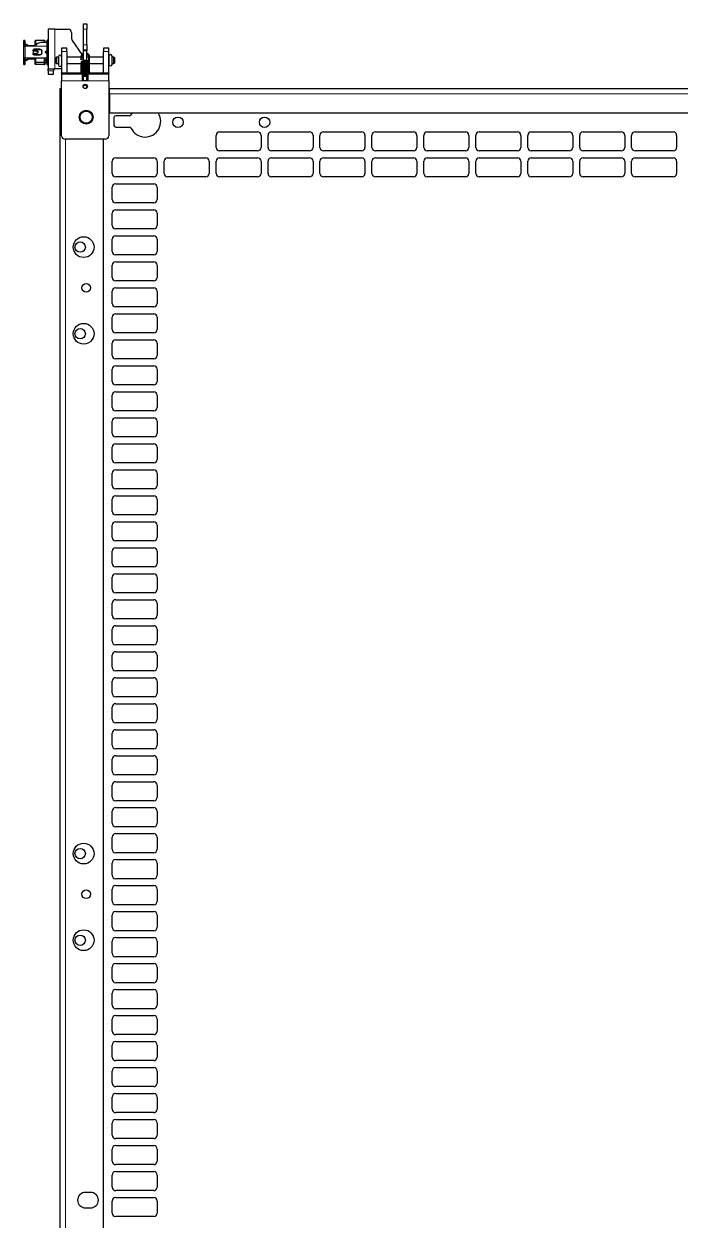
# Model space of a CAD drawing. Header units: millimetres. Extents: x -824 to 1032, y 378 to 1984.
# Drawn here: x 260 to 639, y 1171 to 1861 of the extents above; entities that cross this region are included whole.
import ezdxf

# ---------------------------------------------------------------- set-up
doc = ezdxf.new("R2010")
doc.units = ezdxf.units.MM

msp = doc.modelspace()

# ---------------------------------------------------------------- linework, layer by layer
at = {"color": 7, "linetype": 'Continuous', "lineweight": 25}
for p, q in [((278.21, 1858.39), (274.41, 1858.39)), ((274.41, 1858.39), (274.41, 1835.39)), ((278.21, 1858.39), (285.91, 1858.39)), ((294.81, 1861.39), (296.81, 1861.39)), ((294.81, 1858.39), (294.81, 1861.39)), ((294.81, 1849.39), (294.81, 1858.39)), ((296.81, 1861.39), (296.81, 1858.39)), ((296.81, 1849.39), (296.81, 1858.39)), ((260.91, 1851.89), (260.41, 1851.89)), ((260.41, 1851.13), (260.41, 1851.89)), ((260.91, 1851.13), (260.41, 1851.13)), ((260.41, 1848.05), (260.41, 1851.13)), ((260.91, 1851.89), (260.91, 1851.13)), ((260.91, 1851.13), (260.91, 1848.47)), ((267.12, 1851.89), (267.01, 1851.69)), ((267.01, 1851.68), (267.12, 1851.89)), ((267.01, 1848.84), (267.01, 1851.68)), ((267.12, 1851.89), (267.12, 1848.97)), ((272.21, 1851.89), (267.12, 1851.89)), ((270.81, 1850.83), (272.96, 1850.83)), ((272.41, 1851.77), (272.21, 1851.89)), ((272.21, 1850.83), (272.21, 1851.89)), ((272.21, 1851.89), (272.41, 1851.77)), ((272.41, 1851.77), (272.41, 1850.83)), ((273.71, 1850.33), (273.71, 1848.49)), ((274.41, 1851.99), (273.91, 1851.99)), ((273.91, 1851.21), (273.91, 1851.99)), ((273.91, 1850.16), (273.91, 1851.21)), ((273.91, 1851.21), (274.41, 1851.21)), ((273.91, 1846.18), (273.91, 1850.16)), ((273.91, 1850.16), (274.41, 1850.16)), ((287.91, 1856.39), (287.91, 1853.02)), ((288.27, 1851.87), (293.91, 1843.81)), ((260.42, 1848.05), (260.41, 1848.05)), ((260.41, 1847.97), (260.41, 1848.05)), ((260.41, 1842.11), (260.41, 1847.97)), ((261.61, 1849.62), (261.11, 1849.62)), ((261.61, 1849.35), (261.11, 1849.35)), ((261.11, 1849.35), (261.11, 1848.89)), ((261.11, 1848.89), (261.61, 1848.89)), ((266.71, 1848.49), (261.11, 1848.49)), ((261.61, 1848.89), (261.61, 1849.35)), ((263.11, 1848.49), (263.11, 1848.74)), ((266.93, 1848.74), (263.11, 1848.74)), ((265.81, 1845.93), (265.81, 1846.31)), ((265.81, 1845.93), (265.81, 1844.34)), ((265.81, 1843.95), (265.81, 1844.34)), ((269.61, 1846.78), (266.31, 1846.78)), ((266.31, 1846.58), (269.61, 1846.58)), ((266.31, 1843.61), (269.61, 1843.61)), ((269.61, 1843.47), (266.31, 1843.47)), ((267.86, 1849.83), (266.71, 1848.49)), ((267.01, 1845.86), (267.01, 1846.58)), ((267.01, 1843.61), (267.01, 1844.45)), ((267.12, 1846.58), (267.12, 1845.84)), ((267.12, 1844.46), (267.12, 1843.61)), ((268.09, 1844.6), (268.15, 1844.6)), ((268.74, 1845.14), (268.74, 1845.1)), ((270.81, 1844.66), (270.81, 1845.62)), ((272.91, 1845.05), (272.91, 1845.22)), ((273.46, 1845.77), (273.71, 1845.77)), ((273.46, 1845.68), (273.71, 1845.68)), ((273.46, 1844.54), (273.71, 1844.54)), ((273.46, 1844.5), (273.71, 1844.5)), ((273.61, 1845.68), (273.61, 1844.54)), ((273.91, 1848.73), (273.71, 1848.68)), ((274.41, 1846.18), (273.91, 1846.18)), ((273.91, 1845.8), (273.91, 1846.18)), ((273.91, 1844.49), (273.91, 1844.33)), ((273.91, 1837.79), (273.91, 1844.33)), ((274.41, 1844.33), (273.91, 1844.33)), ((285.21, 1847.39), (282.21, 1847.39)), ((282.21, 1847.39), (282.21, 1845.39)), ((282.21, 1845.39), (282.21, 1833.19)), ((285.21, 1845.39), (285.21, 1847.39)), ((285.21, 1845.39), (285.21, 1833.19)), ((294.81, 1846.39), (294.81, 1849.39)), ((294.81, 1846.39), (296.81, 1846.39)), ((294.81, 1845.89), (294.81, 1846.39)), ((294.81, 1840.2), (294.81, 1845.89)), ((296.81, 1849.39), (296.81, 1846.39)), ((296.81, 1846.39), (296.81, 1845.89)), ((296.81, 1840.29), (296.81, 1845.89)), ((306.41, 1847.39), (306.41, 1845.39)), ((309.41, 1847.39), (306.41, 1847.39)), ((306.41, 1833.19), (306.41, 1845.39)), ((309.41, 1845.39), (309.41, 1847.39)), ((309.41, 1833.19), (309.41, 1845.39)), ((260.41, 1841.04), (260.41, 1842.11)), ((260.91, 1841.04), (260.41, 1841.04)), ((260.41, 1837.97), (260.41, 1841.04)), ((260.91, 1837.97), (260.41, 1837.97)), ((260.41, 1837.89), (260.41, 1837.97)), ((260.41, 1837.89), (260.91, 1837.89)), ((260.91, 1841.66), (260.91, 1841.04)), ((260.91, 1841.04), (260.91, 1837.97)), ((260.91, 1837.97), (260.91, 1837.89)), ((263.11, 1841.64), (261.11, 1841.64)), ((261.61, 1840.42), (261.11, 1840.42)), ((261.61, 1840.15), (261.11, 1840.15)), ((263.11, 1841.03), (262.43, 1841.03)), ((266.71, 1841.28), (262.72, 1841.28)), ((273.71, 1841.64), (263.11, 1841.64)), ((266.93, 1841.03), (263.11, 1841.03)), ((266.71, 1841.64), (266.71, 1841.28)), ((267.01, 1840.93), (266.71, 1841.28)), ((266.72, 1841.64), (267.01, 1841.31)), ((267.01, 1839.29), (267.01, 1841.64)), ((267.12, 1839.21), (267.01, 1839.29)), ((267.01, 1838.09), (267.01, 1839.29)), ((267.01, 1838.09), (267.12, 1837.89)), ((267.01, 1838.09), (267.01, 1838.09)), ((267.12, 1837.89), (267.01, 1838.09)), ((267.12, 1841.64), (267.12, 1839.21)), ((272.21, 1839.21), (267.12, 1839.21)), ((267.12, 1839.21), (267.12, 1837.89)), ((272.21, 1837.89), (267.12, 1837.89)), ((272.21, 1839.21), (272.21, 1841.64)), ((272.41, 1839.26), (272.21, 1839.21)), ((272.21, 1837.89), (272.21, 1839.21)), ((272.21, 1837.89), (272.41, 1838)), ((272.41, 1838), (272.21, 1837.89)), ((272.41, 1841.64), (272.41, 1839.26)), ((272.41, 1840.74), (273.61, 1840.74)), ((272.96, 1839.31), (272.41, 1839.31)), ((272.41, 1839.26), (272.41, 1838)), ((272.41, 1838.94), (272.96, 1838.94)), ((272.41, 1838), (272.41, 1838)), ((273.61, 1841.65), (273.61, 1840.74)), ((273.91, 1841.05), (273.61, 1841.11)), ((273.91, 1840.79), (273.61, 1840.88)), ((273.71, 1841.09), (273.71, 1841.64)), ((273.71, 1839.81), (273.71, 1840.26)), ((273.71, 1839.81), (273.71, 1839.44)), ((273.91, 1837.79), (274.41, 1837.79)), ((279.26, 1842.29), (278.76, 1842)), ((278.76, 1838.77), (278.76, 1842)), ((278.76, 1838.77), (279.26, 1838.49)), ((280.31, 1842.29), (279.26, 1842.29)), ((279.26, 1842.29), (279.26, 1838.49)), ((279.26, 1838.49), (280.31, 1838.49)), ((280.31, 1842.41), (280.31, 1837.71)), ((293.38, 1842.29), (285.21, 1842.29)), ((285.21, 1838.49), (293.37, 1838.49)), ((293.38, 1842.62), (293.36, 1841.02)), ((293.96, 1841.01), (293.98, 1842.62)), ((294.81, 1842.29), (293.98, 1842.29)), ((294.09, 1836.17), (293.98, 1836.3)), ((296.81, 1842.39), (297.78, 1842.39)), ((297.77, 1842.29), (296.81, 1842.29)), ((297.78, 1842.49), (297.74, 1839.84)), ((297.84, 1837.04), (298.08, 1836.81)), ((298.27, 1838.49), (306.41, 1838.49)), ((298.35, 1838.8), (298.3, 1839.21)), ((298.33, 1839.23), (298.38, 1842.48)), ((298.34, 1838.74), (298.35, 1838.8)), ((306.41, 1842.29), (298.37, 1842.29)), ((298.38, 1842.39), (306.41, 1842.39)), ((309.41, 1842.76), (309.41, 1838.06)), ((309.41, 1842.29), (309.41, 1842.29)), ((309.41, 1838.49), (309.41, 1838.49)), ((311.31, 1838.06), (311.31, 1842.76)), ((312.26, 1842.29), (311.31, 1842.29)), ((311.31, 1838.49), (312.26, 1838.49)), ((312.76, 1842), (312.26, 1842.29)), ((312.26, 1838.49), (312.26, 1842.29)), ((312.26, 1838.49), (312.76, 1838.77)), ((312.76, 1842), (312.76, 1838.77)), ((274.41, 1835.39), (278.21, 1835.39)), ((274.41, 1834.39), (274.41, 1835.39)), ((274.41, 1834.39), (274.41, 1832.39)), ((274.41, 1832.39), (277.41, 1832.39)), ((277.41, 1835.39), (277.41, 1834.39)), ((277.41, 1832.39), (277.41, 1834.39)), ((282.21, 1835.39), (278.21, 1835.39)), ((282.21, 1832.39), (282.21, 1828.59)), ((294.31, 1832.39), (282.21, 1832.39)), ((285.21, 1833.19), (286.01, 1833.19)), ((286.01, 1833.19), (286.01, 1832.39)), ((293.26, 1832.43), (293.25, 1832.39)), ((293.36, 1832.89), (293.26, 1832.49)), ((293.26, 1832.49), (293.26, 1832.43)), ((293.86, 1832.45), (293.91, 1832.64)), ((293.86, 1832.39), (293.86, 1832.45)), ((294.31, 1828.59), (294.31, 1832.39)), ((294.31, 1829.39), (294.81, 1829.39)), ((294.49, 1835.8), (294.37, 1835.88)), ((294.81, 1828.59), (294.81, 1831.34)), ((296.81, 1828.59), (296.81, 1831.28)), ((296.81, 1829.39), (297.31, 1829.39)), ((309.41, 1832.39), (297.31, 1832.39)), ((297.31, 1832.39), (297.31, 1828.59)), ((305.61, 1832.39), (305.61, 1833.19)), ((305.61, 1833.19), (306.41, 1833.19)), ((309.41, 1828.59), (309.41, 1832.39)), ((281.41, 1824.09), (282.21, 1824.09)), ((281.41, 541.09), (281.41, 1824.09)), ((282.21, 1796.89), (282.21, 1828.59)), ((297.31, 1828.59), (294.31, 1828.59)), ((294.81, 1824.59), (294.81, 1826.09)), ((296.81, 1824.59), (296.81, 1826.09)), ((309.41, 1828.59), (309.41, 1796.89)), ((309.91, 1824.09), (309.41, 1824.09)), ((309.91, 1824.1), (938.91, 1824.1)), ((309.91, 1821), (309.91, 1824.1)), ((309.91, 1821), (309.91, 1810.1)), ((309.91, 1810.1), (938.91, 1810.1)), ((322.93, 1810.1), (322.26, 1808.92)), ((312.41, 1807.35), (312.41, 1802.85)), ((321.36, 1808.35), (313.41, 1808.35)), ((313.41, 1801.85), (321.36, 1801.85)), ((307.41, 1794.89), (284.21, 1794.89)), ((306.41, 541.09), (306.41, 1794.89)), ((371.41, 1790.09), (371.41, 1797.09)), ((373.41, 1799.09), (395.41, 1799.09)), ((397.41, 1797.09), (397.41, 1790.09)), ((401.41, 1790.09), (401.41, 1797.09)), ((403.41, 1799.09), (425.41, 1799.09)), ((427.41, 1797.09), (427.41, 1790.09)), ((431.41, 1790.09), (431.41, 1797.09)), ((433.41, 1799.09), (455.41, 1799.09)), ((457.41, 1797.09), (457.41, 1790.09)), ((461.41, 1790.09), (461.41, 1797.09)), ((463.41, 1799.09), (485.41, 1799.09)), ((487.41, 1797.09), (487.41, 1790.09)), ((491.41, 1790.09), (491.41, 1797.09)), ((493.41, 1799.09), (515.41, 1799.09)), ((517.41, 1797.09), (517.41, 1790.09)), ((521.41, 1790.09), (521.41, 1797.09)), ((523.41, 1799.09), (545.41, 1799.09)), ((547.41, 1797.09), (547.41, 1790.09)), ((551.41, 1790.09), (551.41, 1797.09)), ((553.41, 1799.09), (575.41, 1799.09)), ((577.41, 1797.09), (577.41, 1790.09)), ((581.41, 1790.09), (581.41, 1797.09)), ((583.41, 1799.09), (605.41, 1799.09)), ((607.41, 1797.09), (607.41, 1790.09)), ((611.41, 1790.09), (611.41, 1797.09)), ((613.41, 1799.09), (635.41, 1799.09)), ((637.41, 1797.09), (637.41, 1790.09)), ((395.41, 1788.09), (373.41, 1788.09)), ((425.41, 1788.09), (403.41, 1788.09)), ((455.41, 1788.09), (433.41, 1788.09)), ((485.41, 1788.09), (463.41, 1788.09)), ((515.41, 1788.09), (493.41, 1788.09)), ((545.41, 1788.09), (523.41, 1788.09)), ((575.41, 1788.09), (553.41, 1788.09)), ((605.41, 1788.09), (583.41, 1788.09)), ((635.41, 1788.09), (613.41, 1788.09)), ((311.41, 1775.09), (311.41, 1782.09)), ((313.41, 1784.09), (335.41, 1784.09)), ((337.41, 1782.09), (337.41, 1775.09)), ((341.41, 1775.09), (341.41, 1782.09)), ((343.41, 1784.09), (365.41, 1784.09)), ((367.41, 1782.09), (367.41, 1775.09)), ((371.41, 1775.09), (371.41, 1782.09)), ((373.41, 1784.09), (395.41, 1784.09)), ((397.41, 1782.09), (397.41, 1775.09)), ((401.41, 1775.09), (401.41, 1782.09)), ((403.41, 1784.09), (425.41, 1784.09)), ((427.41, 1782.09), (427.41, 1775.09)), ((431.41, 1775.09), (431.41, 1782.09)), ((433.41, 1784.09), (455.41, 1784.09)), ((457.41, 1782.09), (457.41, 1775.09)), ((461.41, 1775.09), (461.41, 1782.09)), ((463.41, 1784.09), (485.41, 1784.09)), ((487.41, 1782.09), (487.41, 1775.09)), ((491.41, 1775.09), (491.41, 1782.09)), ((493.41, 1784.09), (515.41, 1784.09)), ((517.41, 1782.09), (517.41, 1775.09)), ((521.41, 1775.09), (521.41, 1782.09)), ((523.41, 1784.09), (545.41, 1784.09)), ((547.41, 1782.09), (547.41, 1775.09)), ((551.41, 1775.09), (551.41, 1782.09)), ((553.41, 1784.09), (575.41, 1784.09)), ((577.41, 1782.09), (577.41, 1775.09)), ((581.41, 1775.09), (581.41, 1782.09)), ((583.41, 1784.09), (605.41, 1784.09)), ((607.41, 1782.09), (607.41, 1775.09)), ((611.41, 1775.09), (611.41, 1782.09)), ((613.41, 1784.09), (635.41, 1784.09)), ((637.41, 1782.09), (637.41, 1775.09)), ((335.41, 1773.09), (313.41, 1773.09)), ((313.41, 1769.09), (335.41, 1769.09)), ((365.41, 1773.09), (343.41, 1773.09)), ((395.41, 1773.09), (373.41, 1773.09)), ((425.41, 1773.09), (403.41, 1773.09)), ((455.41, 1773.09), (433.41, 1773.09)), ((485.41, 1773.09), (463.41, 1773.09)), ((515.41, 1773.09), (493.41, 1773.09)), ((545.41, 1773.09), (523.41, 1773.09)), ((575.41, 1773.09), (553.41, 1773.09)), ((605.41, 1773.09), (583.41, 1773.09)), ((635.41, 1773.09), (613.41, 1773.09)), ((311.41, 1760.09), (311.41, 1767.09)), ((337.41, 1767.09), (337.41, 1760.09)), ((335.41, 1758.09), (313.41, 1758.09)), ((313.41, 1754.09), (335.41, 1754.09)), ((311.41, 1745.09), (311.41, 1752.09)), ((337.41, 1752.09), (337.41, 1745.09)), ((335.41, 1743.09), (313.41, 1743.09)), ((311.41, 1730.09), (311.41, 1737.09)), ((313.41, 1739.09), (335.41, 1739.09)), ((337.41, 1737.09), (337.41, 1730.09)), ((335.41, 1728.09), (313.41, 1728.09)), ((311.41, 1715.09), (311.41, 1722.09)), ((313.41, 1724.09), (335.41, 1724.09)), ((337.41, 1722.09), (337.41, 1715.09)), ((335.41, 1713.09), (313.41, 1713.09)), ((311.41, 1700.09), (311.41, 1707.09)), ((313.41, 1709.09), (335.41, 1709.09)), ((337.41, 1707.09), (337.41, 1700.09)), ((311.41, 1685.09), (311.41, 1692.09)), ((335.41, 1698.09), (313.41, 1698.09)), ((313.41, 1694.09), (335.41, 1694.09)), ((337.41, 1692.09), (337.41, 1685.09)), ((335.41, 1683.09), (313.41, 1683.09)), ((313.41, 1679.09), (335.41, 1679.09)), ((311.41, 1670.09), (311.41, 1677.09)), ((337.41, 1677.09), (337.41, 1670.09)), ((335.41, 1668.09), (313.41, 1668.09)), ((313.41, 1664.09), (335.41, 1664.09)), ((311.41, 1655.09), (311.41, 1662.09)), ((337.41, 1662.09), (337.41, 1655.09)), ((335.41, 1653.09), (313.41, 1653.09)), ((311.41, 1640.09), (311.41, 1647.09)), ((313.41, 1649.09), (335.41, 1649.09)), ((337.41, 1647.09), (337.41, 1640.09)), ((335.41, 1638.09), (313.41, 1638.09)), ((311.41, 1625.09), (311.41, 1632.09)), ((313.41, 1634.09), (335.41, 1634.09)), ((337.41, 1632.09), (337.41, 1625.09)), ((335.41, 1623.09), (313.41, 1623.09)), ((311.41, 1610.09), (311.41, 1617.09)), ((313.41, 1619.09), (335.41, 1619.09)), ((337.41, 1617.09), (337.41, 1610.09)), ((311.41, 1595.09), (311.41, 1602.09)), ((335.41, 1608.09), (313.41, 1608.09)), ((313.41, 1604.09), (335.41, 1604.09)), ((337.41, 1602.09), (337.41, 1595.09)), ((335.41, 1593.09), (313.41, 1593.09)), ((313.41, 1589.09), (335.41, 1589.09)), ((311.41, 1580.09), (311.41, 1587.09)), ((337.41, 1587.09), (337.41, 1580.09)), ((335.41, 1578.09), (313.41, 1578.09)), ((313.41, 1574.09), (335.41, 1574.09)), ((311.41, 1565.09), (311.41, 1572.09)), ((337.41, 1572.09), (337.41, 1565.09)), ((335.41, 1563.09), (313.41, 1563.09)), ((311.41, 1550.09), (311.41, 1557.09)), ((313.41, 1559.09), (335.41, 1559.09)), ((337.41, 1557.09), (337.41, 1550.09)), ((335.41, 1548.09), (313.41, 1548.09)), ((311.41, 1535.09), (311.41, 1542.09)), ((313.41, 1544.09), (335.41, 1544.09)), ((337.41, 1542.09), (337.41, 1535.09)), ((335.41, 1533.09), (313.41, 1533.09)), ((311.41, 1520.09), (311.41, 1527.09)), ((313.41, 1529.09), (335.41, 1529.09)), ((337.41, 1527.09), (337.41, 1520.09)), ((311.41, 1505.09), (311.41, 1512.09)), ((335.41, 1518.09), (313.41, 1518.09)), ((313.41, 1514.09), (335.41, 1514.09)), ((337.41, 1512.09), (337.41, 1505.09)), ((335.41, 1503.09), (313.41, 1503.09)), ((313.41, 1499.09), (335.41, 1499.09)), ((311.41, 1490.09), (311.41, 1497.09)), ((337.41, 1497.09), (337.41, 1490.09)), ((335.41, 1488.09), (313.41, 1488.09)), ((311.41, 1475.09), (311.41, 1482.09)), ((313.41, 1484.09), (335.41, 1484.09)), ((337.41, 1482.09), (337.41, 1475.09)), ((335.41, 1473.09), (313.41, 1473.09)), ((311.41, 1460.09), (311.41, 1467.09)), ((313.41, 1469.09), (335.41, 1469.09)), ((337.41, 1467.09), (337.41, 1460.09)), ((335.41, 1458.09), (313.41, 1458.09)), ((311.41, 1445.09), (311.41, 1452.09)), ((313.41, 1454.09), (335.41, 1454.09)), ((337.41, 1452.09), (337.41, 1445.09)), ((335.41, 1443.09), (313.41, 1443.09)), ((311.41, 1430.09), (311.41, 1437.09)), ((313.41, 1439.09), (335.41, 1439.09)), ((337.41, 1437.09), (337.41, 1430.09)), ((311.41, 1415.09), (311.41, 1422.09)), ((335.41, 1428.09), (313.41, 1428.09)), ((313.41, 1424.09), (335.41, 1424.09)), ((337.41, 1422.09), (337.41, 1415.09)), ((335.41, 1413.09), (313.41, 1413.09)), ((313.41, 1409.09), (335.41, 1409.09)), ((311.41, 1400.09), (311.41, 1407.09)), ((337.41, 1407.09), (337.41, 1400.09)), ((335.41, 1398.09), (313.41, 1398.09)), ((311.41, 1385.09), (311.41, 1392.09)), ((313.41, 1394.09), (335.41, 1394.09)), ((337.41, 1392.09), (337.41, 1385.09)), ((335.41, 1383.09), (313.41, 1383.09)), ((311.41, 1370.09), (311.41, 1377.09)), ((313.41, 1379.09), (335.41, 1379.09)), ((337.41, 1377.09), (337.41, 1370.09)), ((335.41, 1368.09), (313.41, 1368.09)), ((311.41, 1355.09), (311.41, 1362.09)), ((313.41, 1364.09), (335.41, 1364.09)), ((337.41, 1362.09), (337.41, 1355.09)), ((335.41, 1353.09), (313.41, 1353.09)), ((311.41, 1340.09), (311.41, 1347.09)), ((313.41, 1349.09), (335.41, 1349.09)), ((337.41, 1347.09), (337.41, 1340.09)), ((335.41, 1338.09), (313.41, 1338.09)), ((313.41, 1334.09), (335.41, 1334.09)), ((311.41, 1325.09), (311.41, 1332.09)), ((337.41, 1332.09), (337.41, 1325.09)), ((335.41, 1323.09), (313.41, 1323.09)), ((313.41, 1319.09), (335.41, 1319.09)), ((311.41, 1310.09), (311.41, 1317.09)), ((337.41, 1317.09), (337.41, 1310.09)), ((335.41, 1308.09), (313.41, 1308.09)), ((311.41, 1295.09), (311.41, 1302.09)), ((313.41, 1304.09), (335.41, 1304.09)), ((337.41, 1302.09), (337.41, 1295.09)), ((335.41, 1293.09), (313.41, 1293.09)), ((311.41, 1280.09), (311.41, 1287.09)), ((313.41, 1289.09), (335.41, 1289.09)), ((337.41, 1287.09), (337.41, 1280.09)), ((335.41, 1278.09), (313.41, 1278.09)), ((311.41, 1265.09), (311.41, 1272.09)), ((313.41, 1274.09), (335.41, 1274.09)), ((337.41, 1272.09), (337.41, 1265.09)), ((311.41, 1250.09), (311.41, 1257.09)), ((335.41, 1263.09), (313.41, 1263.09)), ((313.41, 1259.09), (335.41, 1259.09)), ((337.41, 1257.09), (337.41, 1250.09)), ((335.41, 1248.09), (313.41, 1248.09)), ((313.41, 1244.09), (335.41, 1244.09)), ((311.41, 1235.09), (311.41, 1242.09)), ((337.41, 1242.09), (337.41, 1235.09)), ((335.41, 1233.09), (313.41, 1233.09)), ((313.41, 1229.09), (335.41, 1229.09)), ((311.41, 1220.09), (311.41, 1227.09)), ((337.41, 1227.09), (337.41, 1220.09)), ((335.41, 1218.09), (313.41, 1218.09)), ((311.41, 1205.09), (311.41, 1212.09)), ((313.41, 1214.09), (335.41, 1214.09)), ((337.41, 1212.09), (337.41, 1205.09)), ((335.41, 1203.09), (313.41, 1203.09)), ((311.41, 1190.09), (311.41, 1197.09)), ((313.41, 1199.09), (335.41, 1199.09)), ((337.41, 1197.09), (337.41, 1190.09)), ((335.41, 1188.09), (313.41, 1188.09)), ((298.91, 1187.09), (295.91, 1187.09)), ((311.41, 1175.09), (311.41, 1182.09)), ((313.41, 1184.09), (335.41, 1184.09)), ((337.41, 1182.09), (337.41, 1175.09)), ((295.91, 1178.09), (298.91, 1178.09)), ((335.41, 1173.09), (313.41, 1173.09))]:
    msp.add_line(p, q, dxfattribs=at)
at = {"color": 8, "linetype": 'Continuous', "lineweight": 18}
for p, q in [((278.21, 1858.39), (278.21, 1835.39)), ((296.81, 1858.39), (294.81, 1858.39)), ((261.11, 1848.49), (261.11, 1841.64)), ((266.31, 1846.78), (266.31, 1846.58)), ((266.31, 1843.61), (266.31, 1843.47)), ((273.71, 1848.49), (266.71, 1848.49)), ((269.61, 1846.58), (269.61, 1846.78)), ((269.61, 1843.47), (269.61, 1843.61)), ((273.46, 1845.77), (273.46, 1845.68)), ((273.46, 1844.54), (273.46, 1844.5)), ((273.71, 1845.77), (273.71, 1848.49)), ((273.71, 1841.64), (273.71, 1844.5)), ((282.21, 1845.39), (285.21, 1845.39)), ((294.81, 1849.39), (296.81, 1849.39)), ((296.81, 1845.89), (294.81, 1845.89)), ((306.41, 1845.39), (309.41, 1845.39)), ((261.11, 1841.28), (261.11, 1841.03)), ((272.96, 1838.94), (272.96, 1839.31)), ((297.87, 1838.57), (297.92, 1838.55)), ((277.41, 1834.39), (274.41, 1834.39)), ((285.21, 1833.19), (282.21, 1833.19)), ((286.01, 1833.19), (293.31, 1833.19)), ((293.85, 1832.39), (293.86, 1832.45)), ((298.27, 1833.19), (305.61, 1833.19)), ((306.41, 1833.19), (309.41, 1833.19)), ((282.21, 1828.59), (294.31, 1828.59)), ((297.31, 1828.59), (309.41, 1828.59)), ((309.91, 1821), (938.91, 1821)), ((284.51, 541.09), (284.51, 1794.89))]:
    msp.add_line(p, q, dxfattribs=at)
at = {"color": 7, "linetype": 'Continuous', "lineweight": 25, "flags": 128}
for points in [[(261.11, 1848.74), (260.97, 1848.73), (260.91, 1848.72)], [(261.11, 1841.28), (260.97, 1841.29), (260.91, 1841.3)], [(261.11, 1841.03), (260.97, 1841.04), (260.91, 1841.05)], [(293.67, 1841.19), (293.78, 1841.17), (293.88, 1841.13), (293.94, 1841.07), (293.96, 1841), (293.93, 1840.94), (293.86, 1840.88), (293.76, 1840.84), (293.65, 1840.83), (293.53, 1840.85), (293.44, 1840.89), (293.38, 1840.95), (293.36, 1841.02), (293.39, 1841.09), (293.46, 1841.15), (293.55, 1841.18), (293.67, 1841.19)], [(295.88, 1836.67), (295.88, 1836.72), (295.88, 1836.78)], [(297.92, 1838.88), (298.01, 1838.88), (298.12, 1838.91), (298.22, 1838.97), (298.28, 1839.06), (298.3, 1839.15), (298.28, 1839.24), (298.22, 1839.31), (298.12, 1839.35), (298.01, 1839.36), (298.01, 1839.36)], [(282.29, 1832.39), (282.28, 1832.44), (282.21, 1833.19)], [(298.2, 1832.94), (298.27, 1833.19), (298.2, 1833.49), (298.04, 1833.79), (297.57, 1834.21), (297.11, 1834.43), (296.47, 1834.59), (295.54, 1834.61), (294.95, 1834.48), (294.32, 1834.17), (294.03, 1833.92), (293.83, 1833.6), (293.77, 1833.28), (293.81, 1833.06), (293.81, 1833.06)], [(298.21, 1833.47), (298.28, 1833.71), (298.21, 1834.01), (298.05, 1834.31), (297.58, 1834.73), (297.12, 1834.95), (296.48, 1835.12), (295.55, 1835.14), (294.96, 1835), (294.33, 1834.69), (294.04, 1834.44), (293.84, 1834.13), (293.78, 1833.8), (293.82, 1833.58), (293.82, 1833.58)], [(309.41, 1833.19), (309.34, 1832.44), (309.32, 1832.39)]]:
    msp.add_lwpolyline(points, dxfattribs=at)
at = {"color": 8, "linetype": 'Continuous', "lineweight": 18, "flags": 128}
for points in [[(272.89, 1840.74), (272.89, 1840.69), (272.88, 1840.54), (272.87, 1840.4), (272.87, 1840.3), (272.87, 1840.3), (272.87, 1840.3)], [(293.38, 1842.62), (293.38, 1842.63), (293.41, 1842.7), (293.48, 1842.75), (293.58, 1842.79), (293.69, 1842.8)], [(293.69, 1842.8), (293.81, 1842.78), (293.9, 1842.74), (293.96, 1842.68), (293.98, 1842.62)], [(297.75, 1838.84), (297.75, 1838.83), (297.75, 1838.78)], [(298.09, 1842.66), (297.97, 1842.65), (297.87, 1842.62), (297.8, 1842.56), (297.78, 1842.49), (297.78, 1842.49)], [(298.04, 1839.05), (297.92, 1839.04), (297.87, 1839.02)], [(298.38, 1842.48), (298.36, 1842.55), (298.3, 1842.61), (298.2, 1842.65), (298.09, 1842.66)], [(293.26, 1832.49), (293.26, 1832.48), (293.28, 1832.39)], [(293.26, 1832.43), (293.26, 1832.42), (293.26, 1832.39)]]:
    msp.add_lwpolyline(points, dxfattribs=at)
at = {"color": 7, "linetype": 'Continuous', "lineweight": 25}
for centre, radius in [((295.81, 1825.34), 1.25), ((296.41, 1807.59), 4), ((296.41, 1807.59), 3.5), ((349.41, 1804.6), 3), ((399.41, 1804.6), 3), ((294.91, 1732.59), 6), ((292.91, 1732.59), 3), ((296.41, 1709.09), 2.5), ((294.91, 1682.59), 6), ((292.91, 1682.59), 3), ((294.91, 1382.59), 6), ((292.91, 1382.59), 3), ((296.41, 1359.09), 2.5), ((294.91, 1332.59), 6), ((292.91, 1332.59), 3)]:
    msp.add_circle(centre, radius, dxfattribs=at)
for centre, radius, start, end in [((285.91, 1856.39), 2, 0, 90), ((270.81, 1849.73), 1.1, 89.96184, 100.14326), ((273.06, 1850.18), 0.665, 13.44863, 98.95624), ((289.91, 1853.02), 2, 180, 214.99202), ((261.03, 1847.86), 0.63, 82.85574, 170.36306), ((273.73, 1848.67), 0.18, 262.85574, 350.36306), ((273.76, 1846.07), 0.306, 260.90956, 299.70981), ((273.88, 1846.73), 1.07, 260.90956, 299.70981), ((273.88, 1842.28), 2.27, 76.59367, 94.39584), ((273.76, 1843.86), 0.648, 76.59367, 94.39584), ((281.26, 1842.41), 0.95, 3.56136, 180), ((295.95, 1844.39), 2, 214.99202, 235.20405), ((310.36, 1842.76), 0.95, 0, 180), ((261.01, 1842.25), 0.62, 193.44863, 278.95624), ((273.06, 1839.97), 0.665, 261.04376, 346.55137), ((273.06, 1839.6), 0.665, 261.04376, 346.55137), ((273.74, 1841.46), 0.177, 13.44863, 98.95624), ((273.73, 1841.1), 0.18, 9.63694, 97.14426), ((281.26, 1837.71), 0.95, 180, 356.43864), ((310.36, 1838.06), 0.95, 180, 0), ((286.01, 1833.19), 0.8, 180, 270), ((305.61, 1833.19), 0.8, 270, 0), ((321.36, 1809.35), 1, 270, 334.84934), ((330.41, 1805.1), 9, 205.15066, 33.74899), ((313.41, 1807.35), 1, 90, 180), ((313.41, 1802.85), 1, 180, 270), ((321.36, 1800.85), 1, 25.15066, 90), ((284.21, 1796.89), 2, 180, 270), ((307.41, 1796.89), 2, 270, 0), ((373.41, 1797.09), 2, 90, 180), ((395.41, 1797.09), 2, 0, 90), ((403.41, 1797.09), 2, 90, 180), ((425.41, 1797.09), 2, 0, 90), ((433.41, 1797.09), 2, 90, 180), ((455.41, 1797.09), 2, 0, 90), ((463.41, 1797.09), 2, 90, 180), ((485.41, 1797.09), 2, 0, 90), ((493.41, 1797.09), 2, 90, 180), ((515.41, 1797.09), 2, 0, 90), ((523.41, 1797.09), 2, 90, 180), ((545.41, 1797.09), 2, 0, 90), ((553.41, 1797.09), 2, 90, 180), ((575.41, 1797.09), 2, 0, 90), ((583.41, 1797.09), 2, 90, 180), ((605.41, 1797.09), 2, 0, 90), ((613.41, 1797.09), 2, 90, 180), ((635.41, 1797.09), 2, 0, 90), ((373.41, 1790.09), 2, 180, 270), ((395.41, 1790.09), 2, 270, 0), ((403.41, 1790.09), 2, 180, 270), ((425.41, 1790.09), 2, 270, 0), ((433.41, 1790.09), 2, 180, 270), ((455.41, 1790.09), 2, 270, 0), ((463.41, 1790.09), 2, 180, 270), ((485.41, 1790.09), 2, 270, 0), ((493.41, 1790.09), 2, 180, 270), ((515.41, 1790.09), 2, 270, 0), ((523.41, 1790.09), 2, 180, 270), ((545.41, 1790.09), 2, 270, 0), ((553.41, 1790.09), 2, 180, 270), ((575.41, 1790.09), 2, 270, 0), ((583.41, 1790.09), 2, 180, 270), ((605.41, 1790.09), 2, 270, 0), ((613.41, 1790.09), 2, 180, 270), ((635.41, 1790.09), 2, 270, 0), ((313.41, 1782.09), 2, 90, 180), ((335.41, 1782.09), 2, 0, 90), ((343.41, 1782.09), 2, 90, 180), ((365.41, 1782.09), 2, 0, 90), ((373.41, 1782.09), 2, 90, 180), ((395.41, 1782.09), 2, 0, 90), ((403.41, 1782.09), 2, 90, 180), ((425.41, 1782.09), 2, 0, 90), ((433.41, 1782.09), 2, 90, 180), ((455.41, 1782.09), 2, 0, 90), ((463.41, 1782.09), 2, 90, 180), ((485.41, 1782.09), 2, 0, 90), ((493.41, 1782.09), 2, 90, 180), ((515.41, 1782.09), 2, 0, 90), ((523.41, 1782.09), 2, 90, 180), ((545.41, 1782.09), 2, 0, 90), ((553.41, 1782.09), 2, 90, 180), ((575.41, 1782.09), 2, 0, 90), ((583.41, 1782.09), 2, 90, 180), ((605.41, 1782.09), 2, 0, 90), ((613.41, 1782.09), 2, 90, 180), ((635.41, 1782.09), 2, 0, 90), ((313.41, 1775.09), 2, 180, 270), ((335.41, 1775.09), 2, 270, 0), ((343.41, 1775.09), 2, 180, 270), ((365.41, 1775.09), 2, 270, 0), ((373.41, 1775.09), 2, 180, 270), ((395.41, 1775.09), 2, 270, 0), ((403.41, 1775.09), 2, 180, 270), ((425.41, 1775.09), 2, 270, 0), ((433.41, 1775.09), 2, 180, 270), ((455.41, 1775.09), 2, 270, 0), ((463.41, 1775.09), 2, 180, 270), ((485.41, 1775.09), 2, 270, 0), ((493.41, 1775.09), 2, 180, 270), ((515.41, 1775.09), 2, 270, 0), ((523.41, 1775.09), 2, 180, 270), ((545.41, 1775.09), 2, 270, 0), ((553.41, 1775.09), 2, 180, 270), ((575.41, 1775.09), 2, 270, 0), ((583.41, 1775.09), 2, 180, 270), ((605.41, 1775.09), 2, 270, 0), ((613.41, 1775.09), 2, 180, 270), ((635.41, 1775.09), 2, 270, 0), ((313.41, 1767.09), 2, 90, 180), ((335.41, 1767.09), 2, 0, 90), ((313.41, 1760.09), 2, 180, 270), ((313.41, 1752.09), 2, 90, 180), ((335.41, 1760.09), 2, 270, 0), ((335.41, 1752.09), 2, 0, 90), ((313.41, 1745.09), 2, 180, 270), ((335.41, 1745.09), 2, 270, 0), ((313.41, 1737.09), 2, 90, 180), ((335.41, 1737.09), 2, 0, 90), ((313.41, 1730.09), 2, 180, 270), ((335.41, 1730.09), 2, 270, 0), ((313.41, 1722.09), 2, 90, 180), ((335.41, 1722.09), 2, 0, 90), ((313.41, 1715.09), 2, 180, 270), ((335.41, 1715.09), 2, 270, 0), ((313.41, 1707.09), 2, 90, 180), ((335.41, 1707.09), 2, 0, 90), ((313.41, 1700.09), 2, 180, 270), ((335.41, 1700.09), 2, 270, 0), ((313.41, 1692.09), 2, 90, 180), ((335.41, 1692.09), 2, 0, 90), ((313.41, 1685.09), 2, 180, 270), ((335.41, 1685.09), 2, 270, 0), ((313.41, 1677.09), 2, 90, 180), ((335.41, 1677.09), 2, 0, 90), ((313.41, 1670.09), 2, 180, 270), ((313.41, 1662.09), 2, 90, 180), ((335.41, 1670.09), 2, 270, 0), ((335.41, 1662.09), 2, 0, 90), ((313.41, 1655.09), 2, 180, 270), ((335.41, 1655.09), 2, 270, 0), ((313.41, 1647.09), 2, 90, 180), ((335.41, 1647.09), 2, 0, 90), ((313.41, 1640.09), 2, 180, 270), ((335.41, 1640.09), 2, 270, 0), ((313.41, 1632.09), 2, 90, 180), ((335.41, 1632.09), 2, 0, 90), ((313.41, 1625.09), 2, 180, 270), ((335.41, 1625.09), 2, 270, 0), ((313.41, 1617.09), 2, 90, 180), ((335.41, 1617.09), 2, 0, 90), ((313.41, 1610.09), 2, 180, 270), ((335.41, 1610.09), 2, 270, 0), ((313.41, 1602.09), 2, 90, 180), ((335.41, 1602.09), 2, 0, 90), ((313.41, 1595.09), 2, 180, 270), ((335.41, 1595.09), 2, 270, 0), ((313.41, 1587.09), 2, 90, 180), ((335.41, 1587.09), 2, 0, 90), ((313.41, 1580.09), 2, 180, 270), ((313.41, 1572.09), 2, 90, 180), ((335.41, 1580.09), 2, 270, 0), ((335.41, 1572.09), 2, 0, 90), ((313.41, 1565.09), 2, 180, 270), ((335.41, 1565.09), 2, 270, 0), ((313.41, 1557.09), 2, 90, 180), ((335.41, 1557.09), 2, 0, 90), ((313.41, 1550.09), 2, 180, 270), ((335.41, 1550.09), 2, 270, 0), ((313.41, 1542.09), 2, 90, 180), ((335.41, 1542.09), 2, 0, 90), ((313.41, 1535.09), 2, 180, 270), ((335.41, 1535.09), 2, 270, 0), ((313.41, 1527.09), 2, 90, 180), ((335.41, 1527.09), 2, 0, 90), ((313.41, 1520.09), 2, 180, 270), ((335.41, 1520.09), 2, 270, 0), ((313.41, 1512.09), 2, 90, 180), ((335.41, 1512.09), 2, 0, 90), ((313.41, 1505.09), 2, 180, 270), ((335.41, 1505.09), 2, 270, 0), ((313.41, 1497.09), 2, 90, 180), ((335.41, 1497.09), 2, 0, 90), ((313.41, 1490.09), 2, 180, 270), ((335.41, 1490.09), 2, 270, 0), ((313.41, 1482.09), 2, 90, 180), ((335.41, 1482.09), 2, 0, 90), ((313.41, 1475.09), 2, 180, 270), ((335.41, 1475.09), 2, 270, 0), ((313.41, 1467.09), 2, 90, 180), ((335.41, 1467.09), 2, 0, 90), ((313.41, 1460.09), 2, 180, 270), ((335.41, 1460.09), 2, 270, 0), ((313.41, 1452.09), 2, 90, 180), ((335.41, 1452.09), 2, 0, 90), ((313.41, 1445.09), 2, 180, 270), ((335.41, 1445.09), 2, 270, 0), ((313.41, 1437.09), 2, 90, 180), ((335.41, 1437.09), 2, 0, 90), ((313.41, 1430.09), 2, 180, 270), ((335.41, 1430.09), 2, 270, 0), ((313.41, 1422.09), 2, 90, 180), ((335.41, 1422.09), 2, 0, 90), ((313.41, 1415.09), 2, 180, 270), ((313.41, 1407.09), 2, 90, 180), ((335.41, 1415.09), 2, 270, 0), ((335.41, 1407.09), 2, 0, 90), ((313.41, 1400.09), 2, 180, 270), ((335.41, 1400.09), 2, 270, 0), ((313.41, 1392.09), 2, 90, 180), ((335.41, 1392.09), 2, 0, 90), ((313.41, 1385.09), 2, 180, 270), ((335.41, 1385.09), 2, 270, 0), ((313.41, 1377.09), 2, 90, 180), ((335.41, 1377.09), 2, 0, 90), ((313.41, 1370.09), 2, 180, 270), ((335.41, 1370.09), 2, 270, 0), ((313.41, 1362.09), 2, 90, 180), ((335.41, 1362.09), 2, 0, 90), ((313.41, 1355.09), 2, 180, 270), ((335.41, 1355.09), 2, 270, 0), ((313.41, 1347.09), 2, 90, 180), ((335.41, 1347.09), 2, 0, 90), ((313.41, 1340.09), 2, 180, 270), ((335.41, 1340.09), 2, 270, 0), ((313.41, 1332.09), 2, 90, 180), ((335.41, 1332.09), 2, 0, 90), ((313.41, 1325.09), 2, 180, 270), ((313.41, 1317.09), 2, 90, 180), ((335.41, 1325.09), 2, 270, 0), ((335.41, 1317.09), 2, 0, 90), ((313.41, 1310.09), 2, 180, 270), ((335.41, 1310.09), 2, 270, 0), ((313.41, 1302.09), 2, 90, 180), ((335.41, 1302.09), 2, 0, 90), ((313.41, 1295.09), 2, 180, 270), ((335.41, 1295.09), 2, 270, 0), ((313.41, 1287.09), 2, 90, 180), ((335.41, 1287.09), 2, 0, 90), ((313.41, 1280.09), 2, 180, 270), ((335.41, 1280.09), 2, 270, 0), ((313.41, 1272.09), 2, 90, 180), ((335.41, 1272.09), 2, 0, 90), ((313.41, 1265.09), 2, 180, 270), ((335.41, 1265.09), 2, 270, 0), ((313.41, 1257.09), 2, 90, 180), ((335.41, 1257.09), 2, 0, 90), ((313.41, 1250.09), 2, 180, 270), ((335.41, 1250.09), 2, 270, 0), ((313.41, 1242.09), 2, 90, 180), ((335.41, 1242.09), 2, 0, 90), ((313.41, 1235.09), 2, 180, 270), ((313.41, 1227.09), 2, 90, 180), ((335.41, 1235.09), 2, 270, 0), ((335.41, 1227.09), 2, 0, 90), ((313.41, 1220.09), 2, 180, 270), ((335.41, 1220.09), 2, 270, 0), ((313.41, 1212.09), 2, 90, 180), ((335.41, 1212.09), 2, 0, 90), ((313.41, 1205.09), 2, 180, 270), ((335.41, 1205.09), 2, 270, 0), ((313.41, 1197.09), 2, 90, 180), ((335.41, 1197.09), 2, 0, 90), ((313.41, 1190.09), 2, 180, 270), ((335.41, 1190.09), 2, 270, 0), ((295.91, 1182.59), 4.5, 90, 270), ((298.91, 1182.59), 4.5, 270, 90), ((313.41, 1182.09), 2, 90, 180), ((335.41, 1182.09), 2, 0, 90), ((313.41, 1175.09), 2, 180, 270), ((335.41, 1175.09), 2, 270, 0)]:
    msp.add_arc(centre, radius, start, end, dxfattribs=at)
at = {"color": 8, "linetype": 'Continuous', "lineweight": 18}
for centre, radius, start, end in [((289.2, 1837.16), 6.7, 355.84942, 0.69679), ((298.11, 1838.83), 0.235, 292.47755, 353.58643), ((298.11, 1838.77), 0.233, 295.05859, 353.68915)]:
    msp.add_arc(centre, radius, start, end, dxfattribs=at)
at = {"color": 7, "linetype": 'Continuous', "lineweight": 25}
for points, knots in [([(267.86, 1849.83), (268.03, 1849.97), (268.38, 1850.27), (269.37, 1850.59), (270.13, 1850.73), (270.61, 1850.81)], [0, 0, 0, 0, 0.254027, 0.526591, 1, 1, 1, 1]), ([(261.11, 1848.49), (261.11, 1848.49), (261.11, 1848.67), (261.11, 1848.78), (261.11, 1848.89)], [0, 0, 0, 0, 0.000208, 1, 1, 1, 1]), ([(263.11, 1848.74), (262.83, 1848.96), (262.33, 1849.34), (261.83, 1849.54), (261.61, 1849.62)], [0, 0, 0, 0, 0.559911, 1, 1, 1, 1]), ([(262.72, 1848.49), (262.57, 1848.63), (262.2, 1848.98), (261.83, 1849.21), (261.61, 1849.35)], [0, 0, 0, 0, 0.403562, 1, 1, 1, 1]), ([(262.27, 1848.49), (262.27, 1848.49), (262.05, 1848.67), (261.83, 1848.78), (261.61, 1848.89)], [0, 0, 0, 0, 0.000208, 1, 1, 1, 1]), ([(265.81, 1846.31), (265.81, 1846.36), (265.82, 1846.47), (265.91, 1846.61), (266.04, 1846.72), (266.18, 1846.77), (266.27, 1846.78), (266.31, 1846.78)], [0, 0, 0, 0, 0.214373, 0.428779, 0.642592, 0.856666, 1, 1, 1, 1]), ([(266.31, 1846.58), (266.25, 1846.58), (266.14, 1846.57), (265.99, 1846.49), (265.88, 1846.37), (265.82, 1846.24), (265.81, 1846.15), (265.81, 1846.11)], [0, 0, 0, 0, 0.214385, 0.428772, 0.643033, 0.856802, 1, 1, 1, 1]), ([(265.81, 1845.93), (266.31, 1845.91), (266.98, 1845.87), (267.87, 1845.72), (268.18, 1845.67), (268.33, 1845.65)], [0, 0, 0, 0, 0.587693, 0.790818, 1, 1, 1, 1]), ([(265.81, 1844.34), (266.31, 1844.37), (266.98, 1844.43), (267.87, 1844.58), (268.18, 1844.6), (268.33, 1844.62)], [0, 0, 0, 0, 0.587693, 0.790818, 1, 1, 1, 1]), ([(265.81, 1844.1), (265.81, 1844.04), (265.82, 1843.93), (265.91, 1843.79), (266.04, 1843.68), (266.18, 1843.62), (266.27, 1843.62), (266.31, 1843.61)], [0, 0, 0, 0, 0.214295, 0.42863, 0.64223, 0.856153, 1, 1, 1, 1]), ([(266.31, 1843.47), (266.25, 1843.47), (266.14, 1843.48), (265.99, 1843.56), (265.88, 1843.69), (265.82, 1843.82), (265.81, 1843.92), (265.81, 1843.95)], [0, 0, 0, 0, 0.214445, 0.428893, 0.643239, 0.857188, 1, 1, 1, 1]), ([(268.74, 1845.14), (268.73, 1845.2), (268.72, 1845.31), (268.65, 1845.46), (268.53, 1845.58), (268.42, 1845.64), (268.35, 1845.65), (268.33, 1845.65)], [0, 0, 0, 0, 0.225883, 0.451767, 0.67765, 0.903524, 1, 1, 1, 1]), ([(268.33, 1844.62), (268.38, 1844.62), (268.48, 1844.64), (268.6, 1844.73), (268.69, 1844.87), (268.73, 1845), (268.73, 1845.08), (268.74, 1845.1)], [0, 0, 0, 0, 0.225867, 0.451734, 0.677598, 0.903479, 1, 1, 1, 1]), ([(269.61, 1846.78), (269.74, 1846.77), (270.01, 1846.74), (270.37, 1846.55), (270.64, 1846.26), (270.79, 1845.93), (270.8, 1845.71), (270.81, 1845.62)], [0, 0, 0, 0, 0.213238, 0.42649, 0.63916, 0.849598, 1, 1, 1, 1]), ([(270.81, 1845.41), (270.8, 1845.55), (270.77, 1845.81), (270.57, 1846.16), (270.28, 1846.42), (269.94, 1846.56), (269.71, 1846.58), (269.61, 1846.58)], [0, 0, 0, 0, 0.212376, 0.424979, 0.633479, 0.843609, 1, 1, 1, 1]), ([(269.61, 1843.61), (269.74, 1843.63), (270.01, 1843.65), (270.37, 1843.85), (270.64, 1844.15), (270.79, 1844.48), (270.8, 1844.71), (270.81, 1844.81)], [0, 0, 0, 0, 0.212875, 0.425767, 0.637937, 0.847353, 1, 1, 1, 1]), ([(270.81, 1844.66), (270.8, 1844.52), (270.77, 1844.25), (270.57, 1843.9), (270.27, 1843.63), (269.94, 1843.49), (269.71, 1843.47), (269.61, 1843.47)], [0, 0, 0, 0, 0.212833, 0.42585, 0.635542, 0.846587, 1, 1, 1, 1]), ([(272.91, 1845.22), (272.91, 1845.28), (272.93, 1845.41), (273.02, 1845.57), (273.16, 1845.69), (273.31, 1845.76), (273.42, 1845.77), (273.46, 1845.77)], [0, 0, 0, 0, 0.214305, 0.42865, 0.642279, 0.856223, 1, 1, 1, 1]), ([(273.46, 1845.68), (273.4, 1845.67), (273.27, 1845.66), (273.11, 1845.57), (272.98, 1845.43), (272.92, 1845.27), (272.91, 1845.17), (272.91, 1845.13)], [0, 0, 0, 0, 0.2143193, 0.4286424, 0.642812, 0.856387, 1, 1, 1, 1]), ([(272.91, 1845.09), (272.91, 1845.03), (272.93, 1844.91), (273.02, 1844.74), (273.16, 1844.62), (273.31, 1844.55), (273.42, 1844.55), (273.46, 1844.54)], [0, 0, 0, 0, 0.2142108, 0.4284707, 0.641842, 0.8556018, 1, 1, 1, 1]), ([(273.46, 1844.5), (273.4, 1844.51), (273.27, 1844.52), (273.11, 1844.62), (272.98, 1844.76), (272.92, 1844.91), (272.91, 1845.01), (272.91, 1845.05)], [0, 0, 0, 0, 0.214393, 0.428789, 0.643061, 0.856854, 1, 1, 1, 1]), ([(273.91, 1849.7), (273.91, 1849.68), (273.91, 1849.64), (273.89, 1849.58), (273.85, 1849.53), (273.78, 1849.52), (273.73, 1849.52), (273.71, 1849.52)], [0, 0, 0, 0, 0.1953532, 0.3776399, 0.5390508, 0.7822387, 1, 1, 1, 1]), ([(273.91, 1849.4), (273.91, 1849.38), (273.91, 1849.34), (273.89, 1849.29), (273.85, 1849.24), (273.78, 1849.23), (273.73, 1849.23), (273.71, 1849.23)], [0, 0, 0, 0, 0.195302, 0.377541, 0.538909, 0.761383, 1, 1, 1, 1]), ([(294.81, 1844.43), (294.58, 1844.33), (294.09, 1844.11), (293.59, 1843.53), (293.4, 1842.99), (293.38, 1842.69), (293.38, 1842.62)], [0, 0, 0, 0, 0.28163, 0.611733, 0.91388, 1, 1, 1, 1]), ([(293.98, 1842.62), (293.99, 1842.71), (294.01, 1842.99), (294.26, 1843.4), (294.58, 1843.71), (294.8, 1843.78), (294.81, 1843.78)], [0, 0, 0, 0, 0.199495, 0.615994, 0.97988, 1, 1, 1, 1]), ([(298.38, 1842.48), (298.37, 1842.62), (298.35, 1843.01), (298.06, 1843.6), (297.52, 1844.15), (297.03, 1844.35), (296.81, 1844.44)], [0, 0, 0, 0, 0.1665711, 0.4586262, 0.7531477, 1, 1, 1, 1]), ([(296.81, 1843.81), (297, 1843.7), (297.38, 1843.48), (297.72, 1842.99), (297.76, 1842.66), (297.78, 1842.49)], [0, 0, 0, 0, 0.334702, 0.673778, 1, 1, 1, 1]), ([(261.11, 1841.64), (261.11, 1841.37), (261.11, 1840.88), (261.11, 1840.56), (261.11, 1840.42)], [0, 0, 0, 0, 0.559866, 1, 1, 1, 1]), ([(263.11, 1841.64), (262.83, 1841.37), (262.33, 1840.88), (261.83, 1840.56), (261.61, 1840.42)], [0, 0, 0, 0, 0.559911, 1, 1, 1, 1]), ([(263.11, 1841.03), (262.83, 1840.81), (262.33, 1840.44), (261.83, 1840.24), (261.61, 1840.15)], [0, 0, 0, 0, 0.559911, 1, 1, 1, 1]), ([(272.71, 1840.35), (272.71, 1840.38), (272.71, 1840.46), (272.71, 1840.59), (272.71, 1840.69), (272.71, 1840.74), (272.71, 1840.74)], [0, 0, 0, 0, 0.239432, 0.627389, 0.999313, 1, 1, 1, 1]), ([(272.87, 1840.3), (272.84, 1840.3), (272.79, 1840.3), (272.74, 1840.32), (272.71, 1840.33), (272.71, 1840.34), (272.71, 1840.35)], [0, 0, 0, 0, 0.266331, 0.548449, 0.829136, 1, 1, 1, 1]), ([(273.91, 1840.07), (273.91, 1840.09), (273.91, 1840.13), (273.89, 1840.19), (273.85, 1840.24), (273.77, 1840.25), (273.61, 1840.27), (273.3, 1840.29), (273.03, 1840.3), (272.87, 1840.3)], [0, 0, 0, 0, 0.0520515, 0.1006214, 0.143629, 0.208426, 0.2776636, 0.5586593, 1, 1, 1, 1]), ([(297.85, 1837.56), (297.85, 1837.58), (297.84, 1837.71), (297.6, 1837.89), (297.21, 1838.09), (296.6, 1838.26), (295.78, 1838.34), (294.86, 1838.18), (294.17, 1837.89), (293.67, 1837.5), (293.36, 1837.01), (293.25, 1836.57), (293.36, 1836.34), (293.37, 1836.3)], [0, 0, 0, 0, 0.012323, 0.101921, 0.185336, 0.259055, 0.395479, 0.534273, 0.649375, 0.742289, 0.850854, 0.976799, 1, 1, 1, 1]), ([(297.86, 1838.08), (297.86, 1838.1), (297.85, 1838.23), (297.61, 1838.41), (297.22, 1838.61), (296.61, 1838.78), (295.79, 1838.86), (294.88, 1838.71), (294.18, 1838.41), (293.68, 1838.03), (293.37, 1837.53), (293.26, 1837.1), (293.36, 1836.86), (293.38, 1836.82)], [0, 0, 0, 0, 0.0121596, 0.1017047, 0.1850917, 0.2588035, 0.3951265, 0.5338579, 0.6489353, 0.7417714, 0.8502767, 0.9761941, 1, 1, 1, 1]), ([(297.87, 1838.58), (297.87, 1838.6), (297.86, 1838.75), (297.63, 1838.93), (297.23, 1839.13), (296.62, 1839.3), (295.8, 1839.38), (294.89, 1839.23), (294.19, 1838.94), (293.69, 1838.55), (293.38, 1838.06), (293.27, 1837.62), (293.37, 1837.39), (293.39, 1837.35)], [0, 0, 0, 0, 0.018557, 0.107455, 0.190261, 0.263476, 0.398793, 0.536541, 0.650831, 0.742973, 0.850698, 0.975752, 1, 1, 1, 1]), ([(297.88, 1836.72), (297.88, 1836.85), (297.88, 1837.1), (297.6, 1837.37), (297.2, 1837.57), (296.59, 1837.74), (295.76, 1837.81), (294.85, 1837.66), (294.16, 1837.36), (293.66, 1836.98), (293.34, 1836.48), (293.25, 1835.94), (293.42, 1835.61), (293.49, 1835.48)], [0, 0, 0, 0, 0.081182, 0.159516, 0.232425, 0.296844, 0.416137, 0.537465, 0.638059, 0.719312, 0.814225, 0.924295, 1, 1, 1, 1]), ([(297.9, 1839.5), (297.9, 1839.57), (297.9, 1839.76), (297.65, 1839.97), (297.25, 1840.17), (296.65, 1840.34), (295.83, 1840.43), (294.91, 1840.28), (294.21, 1839.99), (293.71, 1839.6), (293.39, 1839.11), (293.28, 1838.67), (293.38, 1838.43), (293.4, 1838.39)], [0, 0, 0, 0, 0.045466, 0.131796, 0.212251, 0.283421, 0.414791, 0.548597, 0.659672, 0.749107, 0.853728, 0.97526, 1, 1, 1, 1]), ([(297.87, 1839.17), (297.8, 1839.27), (297.66, 1839.46), (297.24, 1839.65), (296.64, 1839.82), (295.81, 1839.9), (294.9, 1839.76), (294.2, 1839.46), (293.7, 1839.08), (293.38, 1838.59), (293.28, 1838.15), (293.38, 1837.91), (293.39, 1837.87)], [0, 0, 0, 0, 0.09051, 0.17484, 0.249419, 0.387171, 0.527437, 0.643845, 0.737635, 0.847318, 0.974687, 1, 1, 1, 1]), ([(298.22, 1834.51), (298.25, 1834.59), (298.32, 1834.77), (298.24, 1835.05), (298.05, 1835.42), (297.67, 1835.76), (297.12, 1836.03), (296.44, 1836.2), (295.68, 1836.23), (294.94, 1836.05), (294.42, 1835.81), (294.04, 1835.5), (293.83, 1835.17), (293.8, 1834.96), (293.79, 1834.85)], [0, 0, 0, 0, 0.053737, 0.123713, 0.193916, 0.308817, 0.391499, 0.491371, 0.625802, 0.711613, 0.814624, 0.873504, 0.936106, 1, 1, 1, 1]), ([(295.91, 1836.7), (295.8, 1836.7), (295.5, 1836.72), (294.95, 1836.57), (294.43, 1836.34), (294.05, 1836.02), (293.84, 1835.7), (293.78, 1835.36), (293.82, 1835.22), (293.84, 1835.15)], [0, 0, 0, 0, 0.0977202, 0.2744156, 0.4864184, 0.6076247, 0.7365129, 0.8680816, 1, 1, 1, 1]), ([(295.9, 1837.24), (295.8, 1837.24), (295.5, 1837.24), (294.96, 1837.1), (294.44, 1836.86), (294.06, 1836.55), (293.85, 1836.23), (293.79, 1835.88), (293.83, 1835.74), (293.85, 1835.67)], [0, 0, 0, 0, 0.089768, 0.267835, 0.481373, 0.603484, 0.733355, 0.865947, 1, 1, 1, 1]), ([(294.11, 1835.62), (294.05, 1835.68), (293.89, 1835.86), (293.87, 1836.17), (294.01, 1836.36), (294.07, 1836.43)], [0, 0, 0, 0, 0.243385, 0.737072, 1, 1, 1, 1]), ([(297.85, 1836.37), (297.85, 1836.44), (297.84, 1836.63), (297.59, 1836.85), (297.19, 1837.04), (296.62, 1837.21), (296.17, 1837.21), (295.9, 1837.21)], [0, 0, 0, 0, 0.122583, 0.339442, 0.54123, 0.719481, 1, 1, 1, 1]), ([(298.23, 1835.04), (298.26, 1835.11), (298.33, 1835.29), (298.25, 1835.57), (298.06, 1835.94), (297.68, 1836.28), (297.13, 1836.54), (296.56, 1836.71), (296.12, 1836.7), (295.91, 1836.7)], [0, 0, 0, 0, 0.091652, 0.212796, 0.334357, 0.533368, 0.676495, 0.849386, 1, 1, 1, 1]), ([(298.26, 1836), (298.27, 1836.01), (298.37, 1836.19), (298.32, 1836.39), (298.26, 1836.58)], [0, 0, 0, 0, 0.0595102, 1, 1, 1, 1]), ([(298.27, 1837.04), (298.28, 1837.05), (298.39, 1837.23), (298.33, 1837.44), (298.28, 1837.63)], [0, 0, 0, 0, 0.053483, 1, 1, 1, 1]), ([(298.27, 1836.52), (298.27, 1836.53), (298.38, 1836.71), (298.32, 1836.91), (298.27, 1837.1)], [0, 0, 0, 0, 0.056483, 1, 1, 1, 1]), ([(298.28, 1837.57), (298.29, 1837.57), (298.39, 1837.75), (298.34, 1837.96), (298.29, 1838.15)], [0, 0, 0, 0, 0.0505104, 1, 1, 1, 1]), ([(298.29, 1838.09), (298.29, 1838.09), (298.4, 1838.28), (298.35, 1838.48), (298.29, 1838.67)], [0, 0, 0, 0, 0.047565, 1, 1, 1, 1]), ([(298.32, 1838.59), (298.33, 1838.6), (298.33, 1838.61), (298.33, 1838.63), (298.34, 1838.67), (298.34, 1838.71), (298.34, 1838.74)], [0, 0, 0, 0, 0.069657, 0.179065, 0.357219, 1, 1, 1, 1]), ([(293.36, 1833.39), (293.33, 1833.27), (293.26, 1833.03), (293.24, 1832.79), (293.3, 1832.67), (293.31, 1832.66)], [0, 0, 0, 0, 0.49851, 0.966043, 1, 1, 1, 1]), ([(293.38, 1834.95), (293.35, 1834.84), (293.28, 1834.61), (293.26, 1834.36), (293.32, 1834.24), (293.33, 1834.23)], [0, 0, 0, 0, 0.488531, 0.959944, 1, 1, 1, 1]), ([(293.37, 1834.43), (293.34, 1834.31), (293.27, 1834.08), (293.26, 1833.84), (293.31, 1833.72), (293.32, 1833.71)], [0, 0, 0, 0, 0.492222, 0.962666, 1, 1, 1, 1]), ([(293.37, 1833.91), (293.33, 1833.79), (293.26, 1833.56), (293.27, 1833.2), (293.4, 1832.98), (293.47, 1832.86)], [0, 0, 0, 0, 0.338516, 0.658996, 1, 1, 1, 1]), ([(293.39, 1835.48), (293.36, 1835.36), (293.29, 1835.13), (293.27, 1834.89), (293.33, 1834.77), (293.33, 1834.76)], [0, 0, 0, 0, 0.484821, 0.957201, 1, 1, 1, 1]), ([(293.4, 1836), (293.36, 1835.88), (293.3, 1835.66), (293.28, 1835.41), (293.33, 1835.29), (293.34, 1835.28)], [0, 0, 0, 0, 0.48109, 0.954437, 1, 1, 1, 1]), ([(293.37, 1832.89), (293.36, 1832.86), (293.34, 1832.81), (293.36, 1832.71), (293.42, 1832.62), (293.52, 1832.55), (293.6, 1832.53), (293.63, 1832.52)], [0, 0, 0, 0, 0.173265, 0.379948, 0.586632, 0.793316, 1, 1, 1, 1]), ([(298.19, 1832.39), (298.22, 1832.48), (298.3, 1832.68), (298.21, 1832.98), (298.01, 1833.34), (297.63, 1833.68), (297.08, 1833.94), (296.39, 1834.11), (295.63, 1834.14), (294.89, 1833.96), (294.37, 1833.72), (294, 1833.4), (293.8, 1833.08), (293.74, 1832.81), (293.76, 1832.73), (293.77, 1832.71)], [0, 0, 0, 0, 0.0632601, 0.1317323, 0.2003709, 0.3125927, 0.3935383, 0.4912799, 0.6226604, 0.7065198, 0.8073846, 0.8649869, 0.9261903, 0.9886206, 1, 1, 1, 1]), ([(298.22, 1833.99), (298.25, 1834.07), (298.32, 1834.25), (298.23, 1834.53), (298.04, 1834.9), (297.66, 1835.24), (297.11, 1835.5), (296.43, 1835.68), (295.67, 1835.71), (294.93, 1835.53), (294.4, 1835.29), (294.03, 1834.97), (293.82, 1834.65), (293.8, 1834.44), (293.78, 1834.33)], [0, 0, 0, 0, 0.054496, 0.124427, 0.194571, 0.309343, 0.391982, 0.491793, 0.626095, 0.711822, 0.814784, 0.873623, 0.93617, 1, 1, 1, 1]), ([(294.1, 1832.39), (293.99, 1832.51), (293.88, 1832.64), (293.89, 1832.77), (293.89, 1832.78)], [0, 0, 0, 0, 0.928558, 1, 1, 1, 1]), ([(293.9, 1833.72), (294.09, 1833.74), (294.4, 1833.78), (294.71, 1833.86), (294.83, 1833.9)], [0, 0, 0, 0, 0.622778, 1, 1, 1, 1]), ([(293.95, 1834.25), (294.13, 1834.27), (294.43, 1834.31), (294.72, 1834.39), (294.84, 1834.42)], [0, 0, 0, 0, 0.603614, 1, 1, 1, 1]), ([(293.96, 1835.82), (294.15, 1835.84), (294.46, 1835.88), (294.74, 1835.96), (294.88, 1835.99), (294.88, 1835.99)], [0, 0, 0, 0, 0.60841, 0.994755, 1, 1, 1, 1]), ([(297.56, 1832.88), (297.52, 1832.82), (297.44, 1832.7), (297.12, 1832.5), (296.63, 1832.33), (295.98, 1832.25), (295.32, 1832.32), (294.79, 1832.47), (294.37, 1832.67), (294.2, 1832.83), (294.1, 1832.91)], [0, 0, 0, 0, 0.095877, 0.202664, 0.342228, 0.499358, 0.641168, 0.779355, 0.877592, 1, 1, 1, 1]), ([(294.11, 1833.22), (294.23, 1833.24), (294.47, 1833.27), (294.79, 1833.37), (295.15, 1833.46), (295.53, 1833.52), (295.91, 1833.53), (296.3, 1833.51), (296.75, 1833.42), (297.17, 1833.26), (297.5, 1833.01), (297.67, 1832.75), (297.7, 1832.52), (297.59, 1832.4), (297.58, 1832.39)], [0, 0, 0, 0, 0.085549, 0.170167, 0.242071, 0.307318, 0.375707, 0.446194, 0.517122, 0.636296, 0.729377, 0.842931, 0.980728, 1, 1, 1, 1]), ([(297.31, 1832.12), (297.25, 1832.08), (297.08, 1831.96), (296.62, 1831.81), (295.98, 1831.73), (295.31, 1831.79), (294.79, 1831.95), (294.42, 1832.12), (294.28, 1832.24), (294.22, 1832.29)], [0, 0, 0, 0, 0.0819384, 0.2532688, 0.4461294, 0.6201505, 0.7897813, 0.910405, 1, 1, 1, 1]), ([(294.31, 1831.54), (294.45, 1831.47), (294.85, 1831.29), (295.62, 1831.15), (296.43, 1831.18), (297, 1831.29), (297.24, 1831.42), (297.31, 1831.46)], [0, 0, 0, 0, 0.15924, 0.439828, 0.711064, 0.913842, 1, 1, 1, 1]), ([(297.3, 1833.14), (297.25, 1833.11), (297.08, 1833), (296.63, 1832.85), (295.99, 1832.78), (295.32, 1832.84), (294.79, 1833), (294.47, 1833.14), (294.36, 1833.24), (294.33, 1833.26)], [0, 0, 0, 0, 0.076445, 0.257964, 0.462363, 0.646872, 0.826607, 0.954347, 1, 1, 1, 1]), ([(297.3, 1833.67), (297.25, 1833.63), (297.09, 1833.52), (296.63, 1833.37), (295.99, 1833.3), (295.45, 1833.34), (295.19, 1833.42), (295.12, 1833.44)], [0, 0, 0, 0, 0.108984, 0.363527, 0.650205, 0.909037, 1, 1, 1, 1]), ([(298.25, 1835.48), (298.26, 1835.49), (298.37, 1835.67), (298.31, 1835.87), (298.26, 1836.06)], [0, 0, 0, 0, 0.056112, 1, 1, 1, 1]), ([(294.81, 1826.11), (294.83, 1826.1), (295.12, 1825.96), (295.77, 1825.94), (296.45, 1825.98), (296.75, 1826.15), (296.81, 1826.18)], [0, 0, 0, 0, 0.043311, 0.472271, 0.903851, 1, 1, 1, 1])]:
    msp.add_open_spline(points, degree=3, knots=knots, dxfattribs=at)
at = {"color": 8, "linetype": 'Continuous', "lineweight": 18}
msp.add_open_spline([(268.08, 1844.6), (268.1, 1844.6), (268.14, 1844.6), (268.21, 1844.61), (268.27, 1844.61), (268.32, 1844.61), (268.33, 1844.62)], degree=3, knots=[0, 0, 0, 0, 0.246022, 0.497638, 0.810556, 1, 1, 1, 1], dxfattribs=at)
at = {"color": 7, "linetype": 'Continuous', "lineweight": 25}
msp.add_open_spline([(293.63, 1832.52), (293.67, 1832.52), (293.75, 1832.51), (293.84, 1832.55), (293.91, 1832.62), (293.93, 1832.71), (293.91, 1832.81), (293.85, 1832.9), (293.78, 1832.95), (293.75, 1832.97)], degree=3, dxfattribs=at)

doc.saveas('drawing.dxf')
